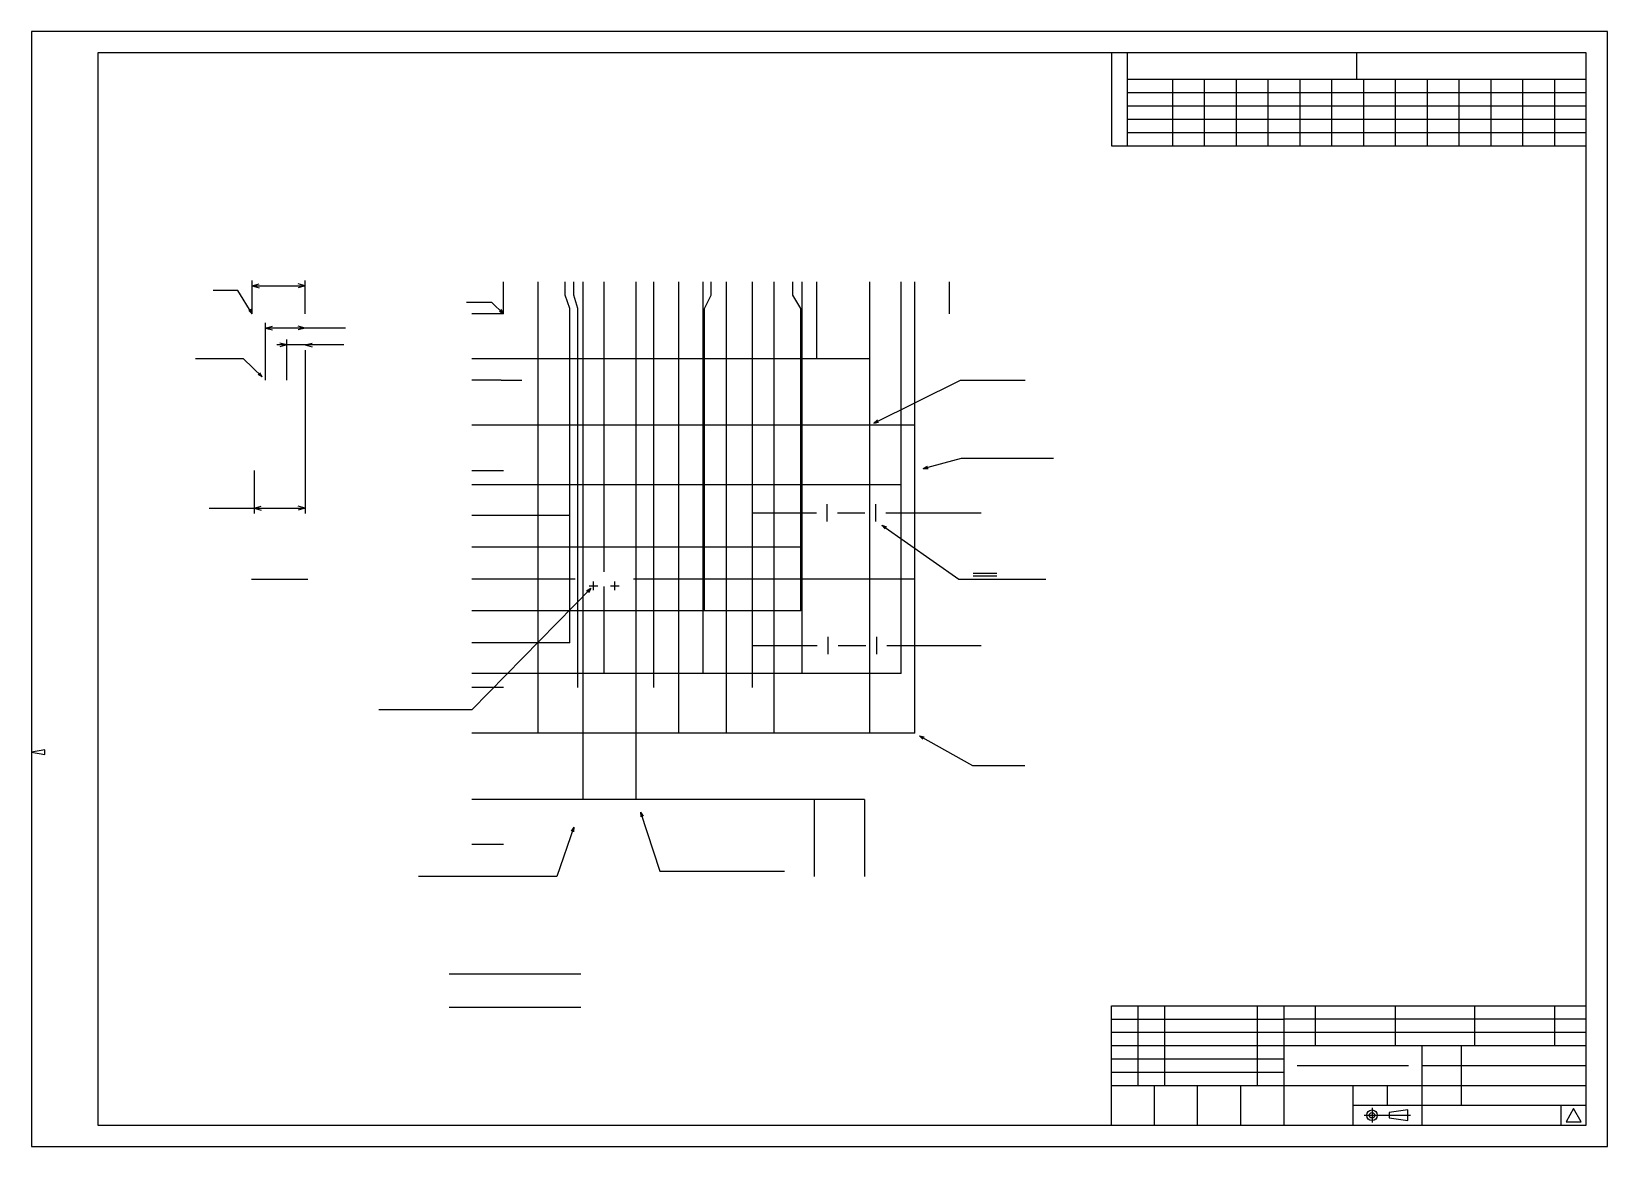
# Model space of a CAD drawing. Header units: millimetres. Extents: x 3432 to 4026, y 12 to 432.
import ezdxf

# ---------------------------------------------------------------- set-up
doc = ezdxf.new("R2010")
doc.units = ezdxf.units.MM

msp = doc.modelspace()

# ---------------------------------------------------------------- linework, layer by layer
for p, q in [((3431.84, 431.87), (3431.84, 160.37)), ((4025.84, 431.87), (3431.84, 431.87)), ((4025.84, 11.87), (4025.84, 431.87)), ((3456.84, 423.87), (3456.84, 19.87)), ((3838.84, 423.87), (3456.84, 423.87)), ((3844.84, 423.87), (3838.84, 423.87)), ((3838.84, 423.87), (3838.84, 388.87)), ((3931.34, 423.87), (3844.84, 423.87)), ((3844.84, 423.87), (3844.84, 413.87)), ((4017.84, 423.87), (3931.34, 423.87)), ((3931.34, 413.87), (3931.34, 423.87)), ((4017.84, 413.87), (4017.84, 423.87)), ((3844.84, 413.87), (3861.84, 413.87)), ((3844.84, 413.87), (3844.84, 408.87)), ((3861.84, 413.87), (3861.84, 388.87)), ((3861.84, 413.87), (3873.84, 413.87)), ((3873.84, 413.87), (3873.84, 388.87)), ((3873.84, 413.87), (3885.84, 413.87)), ((3885.84, 413.87), (3885.84, 388.87)), ((3885.84, 413.87), (3897.84, 413.87)), ((3897.84, 413.87), (3897.84, 388.87)), ((3897.84, 413.87), (3909.84, 413.87)), ((3909.84, 413.87), (3909.84, 388.87)), ((3909.84, 413.87), (3921.84, 413.87)), ((3921.84, 413.87), (3921.84, 388.87)), ((3921.84, 413.87), (3931.34, 413.87)), ((3931.34, 413.87), (3933.84, 413.87)), ((3933.84, 413.87), (3933.84, 388.87)), ((3933.84, 413.87), (3945.84, 413.87)), ((3945.84, 413.87), (3945.84, 388.87)), ((3945.84, 413.87), (3957.84, 413.87)), ((3957.84, 413.87), (3957.84, 388.87)), ((3957.84, 413.87), (3969.84, 413.87)), ((3969.84, 413.87), (3969.84, 388.87)), ((3969.84, 413.87), (3981.84, 413.87)), ((3981.84, 413.87), (3981.84, 388.87)), ((3981.84, 413.87), (3993.84, 413.87)), ((3993.84, 413.87), (3993.84, 388.87)), ((3993.84, 413.87), (4005.84, 413.87)), ((4005.84, 413.87), (4005.84, 388.87)), ((4005.84, 413.87), (4017.84, 413.87)), ((4017.84, 408.87), (4017.84, 413.87)), ((3844.84, 408.87), (4017.84, 408.87)), ((3844.84, 408.87), (3844.84, 403.87)), ((4017.84, 403.87), (4017.84, 408.87)), ((3844.84, 403.87), (4017.84, 403.87)), ((3844.84, 403.87), (3844.84, 398.87)), ((3844.84, 398.87), (4017.84, 398.87)), ((3844.84, 398.87), (3844.84, 393.87)), ((4017.84, 398.87), (4017.84, 403.87)), ((4017.84, 393.87), (4017.84, 398.87)), ((3844.84, 393.87), (3844.84, 388.87)), ((3844.84, 393.87), (4017.84, 393.87)), ((4017.84, 388.87), (4017.84, 393.87)), ((3838.84, 388.87), (3844.84, 388.87)), ((3844.84, 388.87), (3861.84, 388.87)), ((3861.84, 388.87), (3873.84, 388.87)), ((3873.84, 388.87), (3885.84, 388.87)), ((3885.84, 388.87), (3897.84, 388.87)), ((3897.84, 388.87), (3909.84, 388.87)), ((3909.84, 388.87), (3921.84, 388.87)), ((3921.84, 388.87), (3933.84, 388.87)), ((3933.84, 388.87), (3945.84, 388.87)), ((3945.84, 388.87), (3957.84, 388.87)), ((3957.84, 388.87), (3969.84, 388.87)), ((3969.84, 388.87), (3981.84, 388.87)), ((3981.84, 388.87), (3993.84, 388.87)), ((3993.84, 388.87), (4005.84, 388.87)), ((4005.84, 388.87), (4017.84, 388.87)), ((4017.84, 64.87), (4017.84, 388.87)), ((3509.55, 334.33), (3500.26, 334.33)), ((3515.02, 325.59), (3509.55, 334.33)), ((3515.02, 336.06), (3515.02, 338.06)), ((3515.02, 336.06), (3517.64, 336.77)), ((3515.02, 336.06), (3535.02, 336.06)), ((3515.02, 336.06), (3517.64, 335.36)), ((3515.02, 325.59), (3515.02, 336.06)), ((3535.02, 336.06), (3532.39, 336.77)), ((3535.02, 336.06), (3532.39, 335.36)), ((3535.02, 336.06), (3535.02, 338.06)), ((3535.02, 325.59), (3535.02, 336.06)), ((3609.8, 332.59), (3609.8, 337.59)), ((3622.8, 332.59), (3622.8, 337.59)), ((3633.03, 332.59), (3633.03, 337.59)), ((3636.26, 332.59), (3636.26, 337.59)), ((3639.8, 332.59), (3639.8, 337.59)), ((3647.7, 332.59), (3647.7, 337.59)), ((3659.8, 332.59), (3659.8, 337.59)), ((3666.35, 332.59), (3666.35, 337.59)), ((3675.8, 332.59), (3675.8, 337.59)), ((3685, 332.59), (3685, 337.59)), ((3688.06, 332.59), (3688.06, 337.59)), ((3693.8, 332.59), (3693.8, 337.59)), ((3703.65, 332.59), (3703.65, 337.59)), ((3711.8, 332.59), (3711.8, 337.59)), ((3718.84, 332.59), (3718.84, 337.59)), ((3722.3, 332.59), (3722.3, 337.59)), ((3727.8, 332.59), (3727.8, 337.59)), ((3747.8, 332.59), (3747.8, 337.59)), ((3759.6, 332.59), (3759.6, 337.59)), ((3764.8, 332.59), (3764.8, 337.59)), ((3777.8, 332.59), (3777.8, 337.59)), ((3515.02, 325.59), (3513.69, 326.82)), ((3515.02, 325.59), (3514.49, 327.32)), ((3605.35, 329.83), (3595.83, 329.83)), ((3609.8, 325.59), (3605.35, 329.83)), ((3609.8, 325.59), (3608.86, 327.14)), ((3609.8, 327.59), (3609.8, 332.59)), ((3609.8, 325.59), (3609.8, 327.59)), ((3622.8, 327.59), (3622.8, 332.59)), ((3622.8, 167.59), (3622.8, 327.59)), ((3634.8, 327.59), (3633.03, 332.59)), ((3634.8, 249.59), (3634.8, 327.59)), ((3637.8, 327.59), (3636.26, 332.59)), ((3637.8, 184.79), (3637.8, 327.59)), ((3639.8, 327.59), (3639.8, 332.59)), ((3639.8, 142.59), (3639.8, 327.59)), ((3647.7, 327.59), (3647.7, 332.59)), ((3647.7, 228.34), (3647.7, 327.59)), ((3659.8, 327.59), (3659.8, 332.59)), ((3659.8, 142.59), (3659.8, 327.59)), ((3666.35, 327.59), (3666.35, 332.59)), ((3666.35, 184.79), (3666.35, 327.59)), ((3675.8, 327.59), (3675.8, 332.59)), ((3675.8, 167.59), (3675.8, 327.59)), ((3685, 327.59), (3685, 332.59)), ((3685, 190.09), (3685, 327.59)), ((3685.5, 327.59), (3688.06, 332.59)), ((3685.5, 213.59), (3685.5, 327.59)), ((3693.8, 327.59), (3693.8, 332.59)), ((3693.8, 167.59), (3693.8, 327.59)), ((3703.65, 327.59), (3703.65, 332.59)), ((3703.65, 184.79), (3703.65, 327.59)), ((3711.8, 327.59), (3711.8, 332.59)), ((3711.8, 167.59), (3711.8, 327.59)), ((3721.8, 327.59), (3718.84, 332.59)), ((3721.8, 237.59), (3721.8, 327.59)), ((3722.3, 327.59), (3722.3, 332.59)), ((3722.3, 190.09), (3722.3, 327.59)), ((3727.8, 327.59), (3727.8, 332.59)), ((3727.8, 308.59), (3727.8, 327.59)), ((3747.8, 327.59), (3747.8, 332.59)), ((3747.8, 308.59), (3747.8, 327.59)), ((3759.6, 327.59), (3759.6, 332.59)), ((3759.6, 261.09), (3759.6, 327.59)), ((3764.8, 327.59), (3764.8, 332.59)), ((3764.8, 283.59), (3764.8, 327.59)), ((3777.8, 327.59), (3777.8, 332.59)), ((3777.8, 325.59), (3777.8, 327.59)), ((3520.02, 320.19), (3520.02, 322.19)), ((3520.02, 320.19), (3522.64, 320.89)), ((3535.02, 320.19), (3532.39, 320.89)), ((3602.8, 325.59), (3597.8, 325.59)), ((3607.8, 325.59), (3602.8, 325.59)), ((3609.8, 325.59), (3607.8, 325.59)), ((3609.8, 325.59), (3608.21, 326.46)), ((3535.02, 320.19), (3520.02, 320.19)), ((3520.02, 320.19), (3522.64, 319.48)), ((3520.02, 300.59), (3520.02, 320.19)), ((3528.02, 313.83), (3528.02, 315.83)), ((3535.02, 320.19), (3532.39, 319.48)), ((3550.16, 320.19), (3535.02, 320.19)), ((3528.02, 313.83), (3524.27, 313.83)), ((3528.02, 313.83), (3525.39, 314.53)), ((3528.02, 313.83), (3525.39, 313.13)), ((3535.02, 313.83), (3528.02, 313.83)), ((3528.02, 300.59), (3528.02, 313.83)), ((3535.02, 313.83), (3537.64, 314.53)), ((3549.52, 313.83), (3535.02, 313.83)), ((3535.02, 313.83), (3537.64, 313.13)), ((3535.02, 311.83), (3535.02, 252.33)), ((3511.72, 308.59), (3493.63, 308.59)), ((3518.79, 301.77), (3511.72, 308.59)), ((3518.79, 301.77), (3517.86, 303.32)), ((3602.8, 308.59), (3597.8, 308.59)), ((3607.8, 308.59), (3602.8, 308.59)), ((3727.8, 308.59), (3607.8, 308.59)), ((3747.8, 308.59), (3727.8, 308.59)), ((3747.8, 167.59), (3747.8, 308.59)), ((3518.79, 301.77), (3517.21, 302.65)), ((3602.8, 300.59), (3597.8, 300.59)), ((3607.8, 300.59), (3602.8, 300.59)), ((3608.83, 300.59), (3607.8, 300.59)), ((3608.83, 300.59), (3616.62, 300.59)), ((3749.32, 284.35), (3781.95, 300.59)), ((3781.95, 300.59), (3806.35, 300.59)), ((3749.32, 284.35), (3750.68, 285.55)), ((3602.8, 283.59), (3597.8, 283.59)), ((3607.8, 283.59), (3602.8, 283.59)), ((3764.8, 283.59), (3607.8, 283.59)), ((3749.32, 284.35), (3751.09, 284.71)), ((3764.8, 225.59), (3764.8, 283.59)), ((3767.93, 267.25), (3782.37, 271.2)), ((3767.93, 267.25), (3769.5, 268.16)), ((3782.37, 271.2), (3816.98, 271.2)), ((3515.77, 266.49), (3515.77, 252.33)), ((3602.8, 266.39), (3597.8, 266.39)), ((3607.8, 266.39), (3602.8, 266.39)), ((3609.8, 266.39), (3607.8, 266.39)), ((3767.93, 267.25), (3769.74, 267.26)), ((3602.8, 261.09), (3597.8, 261.09)), ((3607.8, 261.09), (3602.8, 261.09)), ((3759.6, 261.09), (3607.8, 261.09)), ((3759.6, 190.09), (3759.6, 261.09)), ((3498.81, 252.33), (3515.77, 252.33)), ((3515.77, 252.33), (3518.39, 253.03)), ((3515.77, 252.33), (3535.02, 252.33)), ((3515.77, 252.33), (3518.39, 251.63)), ((3515.77, 252.33), (3515.77, 250.33)), ((3535.02, 252.33), (3532.39, 253.03)), ((3535.02, 252.33), (3532.39, 251.63)), ((3535.02, 252.33), (3535.02, 250.33)), ((3602.8, 249.59), (3597.8, 249.59)), ((3607.8, 249.59), (3602.8, 249.59)), ((3634.8, 249.59), (3607.8, 249.59)), ((3634.8, 201.59), (3634.8, 249.59)), ((3703.55, 250.55), (3727.66, 250.55)), ((3731.62, 253.79), (3731.62, 247.3)), ((3735.58, 250.55), (3745.96, 250.55)), ((3749.92, 253.79), (3749.92, 247.3)), ((3753.88, 250.55), (3779.8, 250.55)), ((3779.8, 250.55), (3784.8, 250.55)), ((3784.8, 250.55), (3789.8, 250.55)), ((3752.38, 245.95), (3781.35, 225.63)), ((3752.38, 245.95), (3753.55, 244.56)), ((3752.38, 245.95), (3754.08, 245.33)), ((3602.8, 237.59), (3597.8, 237.59)), ((3607.8, 237.59), (3602.8, 237.59)), ((3721.8, 237.59), (3607.8, 237.59)), ((3721.8, 213.59), (3721.8, 237.59)), ((3786.76, 227.8), (3795.73, 227.8)), ((3786.76, 226.88), (3795.73, 226.88)), ((3514.8, 225.59), (3535.98, 225.59)), ((3602.8, 225.59), (3597.8, 225.59)), ((3642.65, 222.02), (3597.8, 176.36)), ((3607.8, 225.59), (3602.8, 225.59)), ((3636.7, 225.59), (3607.8, 225.59)), ((3642.65, 222.02), (3641.08, 221.1)), ((3642.65, 222.02), (3641.75, 220.44)), ((3642.05, 223.09), (3645.35, 223.09)), ((3643.7, 221.44), (3643.7, 224.74)), ((3647.7, 190.09), (3647.7, 222.84)), ((3650.05, 223.09), (3653.35, 223.09)), ((3651.7, 221.44), (3651.7, 224.74)), ((3764.8, 225.59), (3658.7, 225.59)), ((3764.8, 167.59), (3764.8, 225.59)), ((3781.35, 225.63), (3814.19, 225.63)), ((3602.8, 213.59), (3597.8, 213.59)), ((3607.8, 213.59), (3602.8, 213.59)), ((3685.5, 213.59), (3607.8, 213.59)), ((3721.8, 213.59), (3685.5, 213.59)), ((3731.97, 203.87), (3731.97, 197.38)), ((3750.27, 203.87), (3750.27, 197.38)), ((3602.8, 201.59), (3597.8, 201.59)), ((3607.8, 201.59), (3602.8, 201.59)), ((3634.8, 201.59), (3607.8, 201.59)), ((3703.75, 200.63), (3728.01, 200.63)), ((3735.93, 200.63), (3746.31, 200.63)), ((3754.23, 200.63), (3779.8, 200.63)), ((3779.8, 200.63), (3784.8, 200.63)), ((3784.8, 200.63), (3789.8, 200.63)), ((3602.8, 190.09), (3597.8, 190.09)), ((3607.8, 190.09), (3602.8, 190.09)), ((3647.7, 190.09), (3607.8, 190.09)), ((3685, 190.09), (3647.7, 190.09)), ((3722.3, 190.09), (3685, 190.09)), ((3759.6, 190.09), (3722.3, 190.09)), ((3602.8, 184.79), (3597.8, 184.79)), ((3607.8, 184.79), (3602.8, 184.79)), ((3609.8, 184.79), (3607.8, 184.79)), ((3597.8, 176.36), (3562.74, 176.36)), ((3602.8, 167.59), (3597.8, 167.59)), ((3607.8, 167.59), (3602.8, 167.59)), ((3622.8, 167.59), (3607.8, 167.59)), ((3675.8, 167.59), (3622.8, 167.59)), ((3693.8, 167.59), (3675.8, 167.59)), ((3711.8, 167.59), (3693.8, 167.59)), ((3747.8, 167.59), (3711.8, 167.59)), ((3764.8, 167.59), (3747.8, 167.59)), ((3766.54, 166.61), (3786.45, 155.36)), ((3766.54, 166.61), (3767.83, 165.34)), ((3766.54, 166.61), (3768.29, 166.15)), ((3436.84, 161.26), (3431.84, 160.37)), ((3436.84, 159.49), (3436.84, 161.26)), ((3431.84, 160.37), (3431.84, 11.87)), ((3431.84, 160.37), (3436.84, 159.49)), ((3786.45, 155.36), (3806.18, 155.36)), ((3602.8, 142.59), (3597.8, 142.59)), ((3607.8, 142.59), (3602.8, 142.59)), ((3639.8, 142.59), (3607.8, 142.59)), ((3659.8, 142.59), (3639.8, 142.59)), ((3726.8, 142.59), (3659.8, 142.59)), ((3745.8, 142.59), (3726.8, 142.59)), ((3726.8, 142.59), (3726.8, 123.59)), ((3745.8, 142.59), (3745.8, 123.59)), ((3661.37, 137.84), (3668.72, 115.59)), ((3661.37, 137.84), (3661.47, 136.03)), ((3661.37, 137.84), (3662.36, 136.33)), ((3636.23, 132.16), (3629.86, 113.59)), ((3636.23, 132.16), (3635.21, 130.66)), ((3636.23, 132.16), (3636.1, 130.36)), ((3602.8, 125.59), (3597.8, 125.59)), ((3607.8, 125.59), (3602.8, 125.59)), ((3609.8, 125.59), (3607.8, 125.59)), ((3726.8, 123.59), (3726.8, 118.59)), ((3745.8, 123.59), (3745.8, 118.59)), ((3629.86, 113.59), (3577.65, 113.59)), ((3668.72, 115.59), (3715.62, 115.59)), ((3726.8, 118.59), (3726.8, 113.59)), ((3745.8, 118.59), (3745.8, 113.59)), ((3589.31, 76.89), (3638.89, 76.89)), ((3589.31, 64.33), (3638.89, 64.33)), ((3838.84, 64.87), (3848.84, 64.87)), ((3838.84, 59.87), (3838.84, 64.87)), ((3838.84, 59.87), (3903.84, 59.87)), ((3838.84, 54.87), (3838.84, 59.87)), ((3848.84, 64.87), (3848.84, 34.87)), ((3848.84, 64.87), (3858.84, 64.87)), ((3858.84, 64.87), (3893.84, 64.87)), ((3858.84, 64.87), (3858.84, 34.87)), ((3893.84, 64.87), (3893.84, 34.87)), ((3893.84, 64.87), (3903.84, 64.87)), ((3903.84, 64.87), (3903.84, 59.87)), ((3903.84, 64.87), (3915.84, 64.87)), ((3903.84, 59.87), (3903.84, 54.87)), ((4017.84, 59.87), (3903.84, 59.87)), ((3915.84, 64.87), (3945.84, 64.87)), ((3915.84, 49.87), (3915.84, 64.87)), ((3945.84, 64.87), (3975.84, 64.87)), ((3945.84, 64.87), (3945.84, 49.87)), ((3975.84, 64.87), (4005.84, 64.87)), ((3975.84, 49.87), (3975.84, 64.87)), ((4005.84, 64.87), (4017.84, 64.87)), ((4005.84, 64.87), (4005.84, 49.87)), ((4017.84, 59.87), (4017.84, 64.87)), ((4017.84, 54.87), (4017.84, 59.87)), ((3838.84, 54.87), (3903.84, 54.87)), ((3838.84, 49.87), (3838.84, 54.87)), ((3903.84, 54.87), (3903.84, 49.87)), ((3903.84, 54.87), (4017.84, 54.87)), ((4017.84, 49.87), (4017.84, 54.87)), ((3838.84, 49.87), (3903.84, 49.87)), ((3838.84, 44.87), (3838.84, 49.87)), ((3903.84, 49.87), (3903.84, 44.87)), ((3903.84, 49.87), (3915.84, 49.87)), ((3915.84, 49.87), (3945.84, 49.87)), ((3945.84, 49.87), (3955.84, 49.87)), ((3955.84, 49.87), (3955.84, 42.37)), ((3955.84, 49.87), (3970.84, 49.87)), ((3970.84, 49.87), (3975.84, 49.87)), ((3970.84, 27.37), (3970.84, 49.87)), ((3975.84, 49.87), (4005.84, 49.87)), ((4005.84, 49.87), (4017.84, 49.87)), ((4017.84, 42.37), (4017.84, 49.87)), ((3838.84, 44.87), (3903.84, 44.87)), ((3838.84, 39.87), (3838.84, 44.87)), ((3903.84, 44.87), (3903.84, 39.87)), ((3908.84, 42.37), (3950.84, 42.37)), ((3955.84, 42.37), (3955.84, 34.87)), ((3955.84, 42.37), (4017.84, 42.37)), ((4017.84, 34.87), (4017.84, 42.37)), ((3838.84, 39.87), (3903.84, 39.87)), ((3838.84, 34.87), (3838.84, 39.87)), ((3903.84, 39.87), (3903.84, 19.87)), ((3838.84, 34.87), (3848.84, 34.87)), ((3838.84, 19.87), (3838.84, 34.87)), ((3848.84, 34.87), (3855.09, 34.87)), ((3855.09, 34.87), (3858.84, 34.87)), ((3855.09, 19.87), (3855.09, 34.87)), ((3858.84, 34.87), (3871.34, 34.87)), ((3871.34, 34.87), (3887.59, 34.87)), ((3871.34, 19.87), (3871.34, 34.87)), ((3887.59, 34.87), (3893.84, 34.87)), ((3887.59, 19.87), (3887.59, 34.87)), ((3893.84, 34.87), (3929.84, 34.87)), ((3929.84, 34.87), (3942.84, 34.87)), ((3929.84, 34.87), (3929.84, 27.37)), ((3942.84, 34.87), (3955.84, 34.87)), ((3942.84, 34.87), (3942.84, 27.37)), ((3955.84, 34.87), (3955.84, 19.87)), ((3955.84, 34.87), (4017.84, 34.87)), ((4017.84, 19.87), (4017.84, 34.87)), ((3929.84, 27.37), (3929.84, 19.87)), ((3929.84, 27.37), (3942.84, 27.37)), ((3937.09, 26.37), (3937.09, 20.87)), ((3942.84, 27.37), (3970.84, 27.37)), ((3950.59, 25.62), (3943.59, 24.62)), ((3943.59, 24.62), (3943.59, 22.62)), ((3950.59, 21.62), (3950.59, 25.62)), ((3970.84, 27.37), (4008.34, 27.37)), ((4008.34, 27.37), (4017.84, 27.37)), ((4008.34, 19.87), (4008.34, 27.37)), ((4013.09, 26.12), (4010.23, 21.16)), ((4015.96, 21.16), (4013.09, 26.12)), ((3456.84, 19.87), (3838.84, 19.87)), ((3838.84, 19.87), (3855.09, 19.87)), ((3855.09, 19.87), (3871.34, 19.87)), ((3871.34, 19.87), (3887.59, 19.87)), ((3887.59, 19.87), (3903.84, 19.87)), ((3903.84, 19.87), (3929.84, 19.87)), ((3929.84, 19.87), (3955.84, 19.87)), ((3934.09, 23.62), (3951.59, 23.62)), ((3943.59, 22.62), (3950.59, 21.62)), ((3955.84, 19.87), (4017.84, 19.87)), ((4010.23, 21.16), (4015.96, 21.16)), ((3431.84, 11.87), (4025.84, 11.87))]:
    msp.add_line(p, q)
for radius in [2, 1]:
    msp.add_circle((3937.09, 23.62), radius)

doc.saveas('drawing.dxf')
